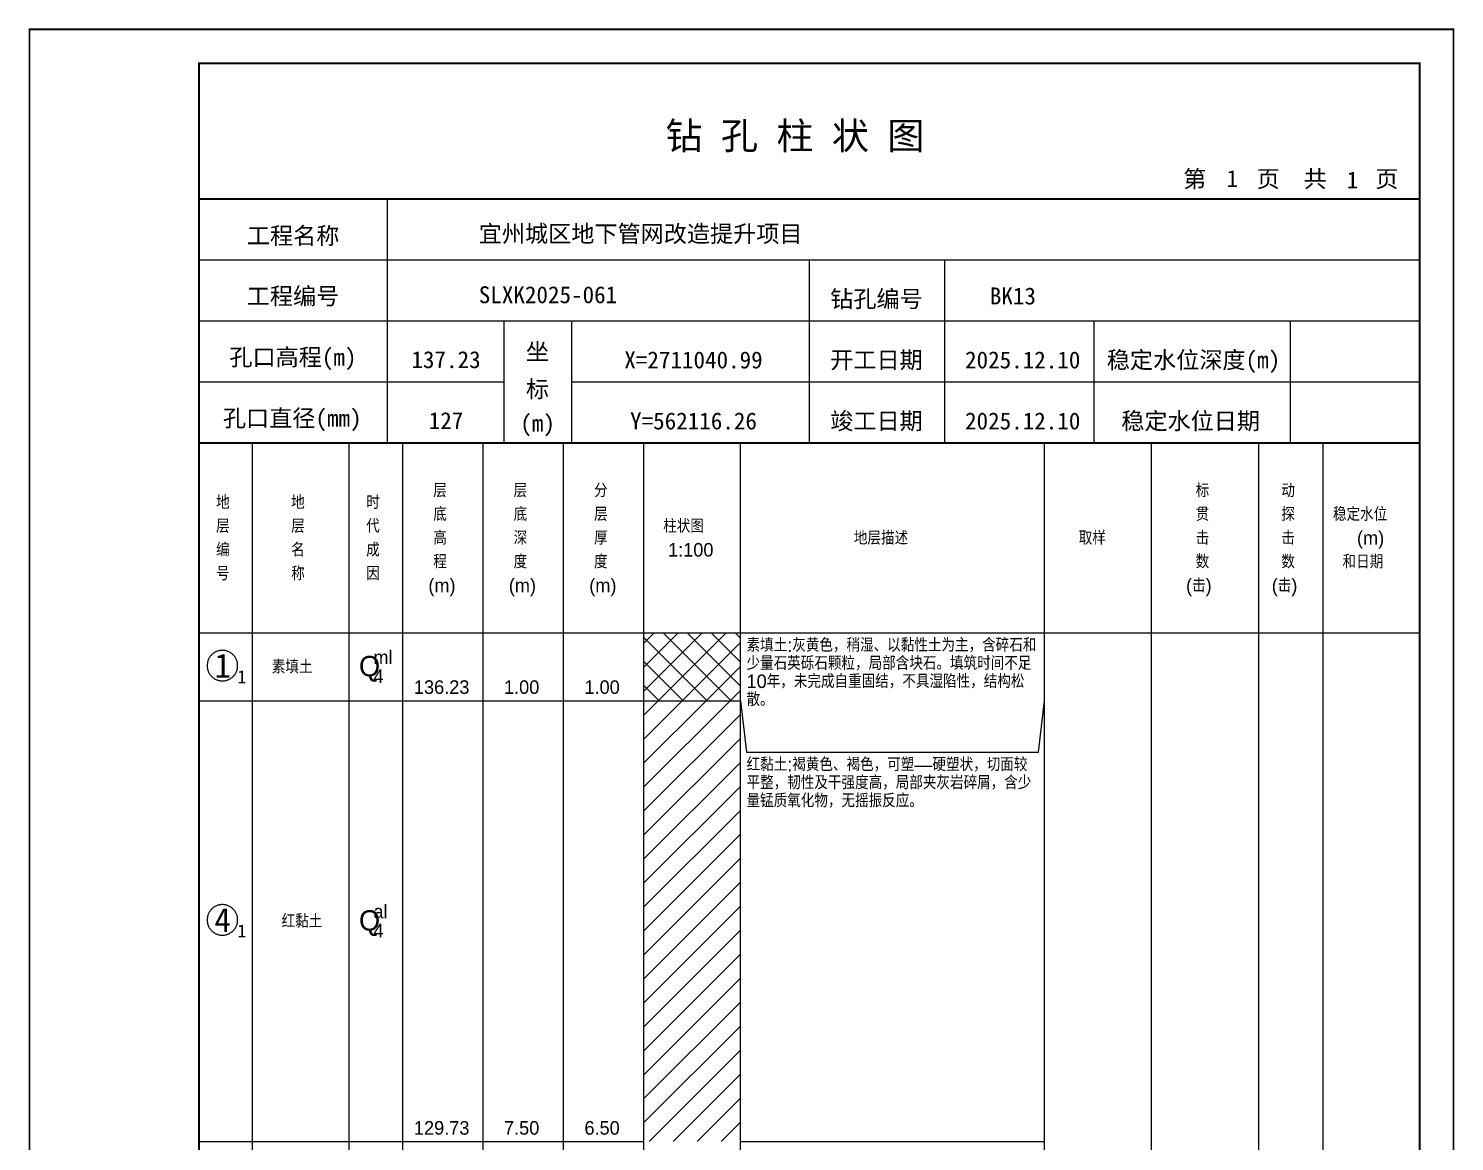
# Model space of a CAD drawing. Header units: millimetres. Extents: x 12489 to 89920, y 4630 to 4927.
# Drawn here: x 15129.3 to 15339.6, y 4762.7 to 4926.8 of the extents above; entities that cross this region are included whole.
import ezdxf
from ezdxf.enums import TextEntityAlignment as Align

# ---------------------------------------------------------------- set-up
doc = ezdxf.new("R2010")
doc.units = ezdxf.units.MM
doc.layers.add('ZZT_TC', color=7, linetype='Continuous')
doc.styles.add('成果图图块', font='', dxfattribs={"height": 2.5})
doc.styles.add('成果图模板', font='')
doc.styles.add('成果图模板标题', font='simhei.ttf')
doc.styles.add('成果图表体', font='Comfont.shx', dxfattribs={"height": 2, "bigfont": 'Hztxt12a.shx'})
doc.styles.get('成果图图块').set_extended_font_data('FangSong_GB2312')
doc.styles.get('成果图模板').set_extended_font_data('FangSong_GB2312')

# ---------------------------------------------------------------- blocks, each defined once
blk = doc.blocks.new('DCBH-1-1-928', base_point=(0.3, -0.11))
at = {"layer": 'ZZT_TC', "color": 7}
blk.add_polyline3d([(-0.19, 2.31, 0), (-0.3, 2.31, 0), (-0.41, 2.3, 0), (-0.52, 2.29, 0), (-0.63, 2.27, 0), (-0.73, 2.24, 0), (-0.84, 2.21, 0), (-0.95, 2.18, 0), (-1.05, 2.14, 0), (-1.15, 2.09, 0), (-1.25, 2.04, 0), (-1.35, 1.99, 0), (-1.44, 1.93, 0), (-1.53, 1.87, 0), (-1.62, 1.8, 0), (-1.7, 1.73, 0), (-1.78, 1.65, 0), (-1.86, 1.57, 0), (-1.93, 1.49, 0), (-2, 1.4, 0), (-2.06, 1.31, 0), (-2.12, 1.22, 0), (-2.17, 1.12, 0), (-2.22, 1.02, 0), (-2.27, 0.92, 0), (-2.31, 0.82, 0), (-2.34, 0.71, 0), (-2.37, 0.61, 0), (-2.4, 0.5, 0), (-2.41, 0.39, 0), (-2.43, 0.28, 0), (-2.44, 0.17, 0), (-2.44, 0.06, 0), (-2.44, -0.05, 0), (-2.43, -0.16, 0), (-2.41, -0.27, 0), (-2.4, -0.38, 0), (-2.37, -0.49, 0), (-2.34, -0.6, 0), (-2.31, -0.7, 0), (-2.27, -0.8, 0), (-2.22, -0.9, 0), (-2.17, -1, 0), (-2.12, -1.1, 0), (-2.06, -1.19, 0), (-2, -1.28, 0), (-1.93, -1.37, 0), (-1.86, -1.45, 0), (-1.78, -1.53, 0), (-1.7, -1.61, 0), (-1.62, -1.68, 0), (-1.53, -1.75, 0), (-1.44, -1.81, 0), (-1.35, -1.87, 0), (-1.25, -1.93, 0), (-1.15, -1.98, 0), (-1.05, -2.02, 0), (-0.95, -2.06, 0), (-0.84, -2.1, 0), (-0.73, -2.13, 0), (-0.63, -2.15, 0), (-0.52, -2.17, 0), (-0.41, -2.18, 0), (-0.3, -2.19, 0), (-0.19, -2.19, 0), (-0.08, -2.19, 0), (0.03, -2.18, 0), (0.14, -2.17, 0), (0.25, -2.15, 0), (0.36, -2.13, 0), (0.47, -2.1, 0), (0.57, -2.06, 0), (0.67, -2.02, 0), (0.77, -1.98, 0), (0.87, -1.93, 0), (0.97, -1.87, 0), (1.06, -1.81, 0), (1.15, -1.75, 0), (1.24, -1.68, 0), (1.32, -1.61, 0), (1.4, -1.53, 0), (1.48, -1.45, 0), (1.55, -1.37, 0), (1.62, -1.28, 0), (1.68, -1.19, 0), (1.74, -1.1, 0), (1.8, -1, 0), (1.85, -0.9, 0), (1.89, -0.8, 0), (1.93, -0.7, 0), (1.97, -0.6, 0), (2, -0.49, 0), (2.02, -0.38, 0), (2.04, -0.27, 0), (2.05, -0.16, 0), (2.06, -0.05, 0), (2.06, 0.06, 0), (2.06, 0.17, 0), (2.05, 0.28, 0), (2.04, 0.39, 0), (2.02, 0.5, 0), (2, 0.61, 0), (1.97, 0.71, 0), (1.93, 0.82, 0), (1.89, 0.92, 0), (1.85, 1.02, 0), (1.8, 1.12, 0), (1.74, 1.22, 0), (1.68, 1.31, 0), (1.62, 1.4, 0), (1.55, 1.49, 0), (1.48, 1.57, 0), (1.4, 1.65, 0), (1.32, 1.73, 0), (1.24, 1.8, 0), (1.15, 1.87, 0), (1.06, 1.93, 0), (0.97, 1.99, 0), (0.87, 2.04, 0), (0.77, 2.09, 0), (0.67, 2.14, 0), (0.57, 2.18, 0), (0.47, 2.21, 0), (0.36, 2.24, 0), (0.25, 2.27, 0), (0.14, 2.29, 0), (0.03, 2.3, 0), (-0.08, 2.31, 0), (-0.19, 2.31, 0)], dxfattribs=at)
at = {"style": '成果图图块'}
blk.add_text('1', height=3.57, dxfattribs=at).set_placement((-0.16, -1.74), align=Align.CENTER)
blk.add_text('1', height=1.91, dxfattribs=at).set_placement((2.03, -2.53))
blk = doc.blocks.new('DCBH-1-1-929', base_point=(0.3, -0.11))
at = {"layer": 'ZZT_TC', "color": 7}
blk.add_polyline3d([(-0.19, 2.31, 0), (-0.3, 2.31, 0), (-0.41, 2.3, 0), (-0.52, 2.29, 0), (-0.63, 2.27, 0), (-0.73, 2.24, 0), (-0.84, 2.21, 0), (-0.95, 2.18, 0), (-1.05, 2.14, 0), (-1.15, 2.09, 0), (-1.25, 2.04, 0), (-1.35, 1.99, 0), (-1.44, 1.93, 0), (-1.53, 1.87, 0), (-1.62, 1.8, 0), (-1.7, 1.73, 0), (-1.78, 1.65, 0), (-1.86, 1.57, 0), (-1.93, 1.49, 0), (-2, 1.4, 0), (-2.06, 1.31, 0), (-2.12, 1.22, 0), (-2.17, 1.12, 0), (-2.22, 1.02, 0), (-2.27, 0.92, 0), (-2.31, 0.82, 0), (-2.34, 0.71, 0), (-2.37, 0.61, 0), (-2.4, 0.5, 0), (-2.41, 0.39, 0), (-2.43, 0.28, 0), (-2.44, 0.17, 0), (-2.44, 0.06, 0), (-2.44, -0.05, 0), (-2.43, -0.16, 0), (-2.41, -0.27, 0), (-2.4, -0.38, 0), (-2.37, -0.49, 0), (-2.34, -0.6, 0), (-2.31, -0.7, 0), (-2.27, -0.8, 0), (-2.22, -0.9, 0), (-2.17, -1, 0), (-2.12, -1.1, 0), (-2.06, -1.19, 0), (-2, -1.28, 0), (-1.93, -1.37, 0), (-1.86, -1.45, 0), (-1.78, -1.53, 0), (-1.7, -1.61, 0), (-1.62, -1.68, 0), (-1.53, -1.75, 0), (-1.44, -1.81, 0), (-1.35, -1.87, 0), (-1.25, -1.93, 0), (-1.15, -1.98, 0), (-1.05, -2.02, 0), (-0.95, -2.06, 0), (-0.84, -2.1, 0), (-0.73, -2.13, 0), (-0.63, -2.15, 0), (-0.52, -2.17, 0), (-0.41, -2.18, 0), (-0.3, -2.19, 0), (-0.19, -2.19, 0), (-0.08, -2.19, 0), (0.03, -2.18, 0), (0.14, -2.17, 0), (0.25, -2.15, 0), (0.36, -2.13, 0), (0.47, -2.1, 0), (0.57, -2.06, 0), (0.67, -2.02, 0), (0.77, -1.98, 0), (0.87, -1.93, 0), (0.97, -1.87, 0), (1.06, -1.81, 0), (1.15, -1.75, 0), (1.24, -1.68, 0), (1.32, -1.61, 0), (1.4, -1.53, 0), (1.48, -1.45, 0), (1.55, -1.37, 0), (1.62, -1.28, 0), (1.68, -1.19, 0), (1.74, -1.1, 0), (1.8, -1, 0), (1.85, -0.9, 0), (1.89, -0.8, 0), (1.93, -0.7, 0), (1.97, -0.6, 0), (2, -0.49, 0), (2.02, -0.38, 0), (2.04, -0.27, 0), (2.05, -0.16, 0), (2.06, -0.05, 0), (2.06, 0.06, 0), (2.06, 0.17, 0), (2.05, 0.28, 0), (2.04, 0.39, 0), (2.02, 0.5, 0), (2, 0.61, 0), (1.97, 0.71, 0), (1.93, 0.82, 0), (1.89, 0.92, 0), (1.85, 1.02, 0), (1.8, 1.12, 0), (1.74, 1.22, 0), (1.68, 1.31, 0), (1.62, 1.4, 0), (1.55, 1.49, 0), (1.48, 1.57, 0), (1.4, 1.65, 0), (1.32, 1.73, 0), (1.24, 1.8, 0), (1.15, 1.87, 0), (1.06, 1.93, 0), (0.97, 1.99, 0), (0.87, 2.04, 0), (0.77, 2.09, 0), (0.67, 2.14, 0), (0.57, 2.18, 0), (0.47, 2.21, 0), (0.36, 2.24, 0), (0.25, 2.27, 0), (0.14, 2.29, 0), (0.03, 2.3, 0), (-0.08, 2.31, 0), (-0.19, 2.31, 0)], dxfattribs=at)
at = {"style": '成果图图块'}
blk.add_text('4', height=3.57, dxfattribs=at).set_placement((-0.16, -1.74), align=Align.CENTER)
blk.add_text('1', height=1.91, dxfattribs=at).set_placement((2.03, -2.53))
blk = doc.blocks.new('钻孔柱状图路桥昇龙制图梁世成校核莫家里.dwg13', base_point=(25, 236))
for p, q in [((52.82, 236), (52.82, 272)), ((25, 263), (205, 263)), ((115, 236), (115, 263)), ((135, 236), (135, 263)), ((25, 254), (205, 254)), ((70, 236), (70, 254)), ((80, 236), (80, 254)), ((157, 236), (157, 254)), ((185.95, 236), (185.95, 254)), ((25, 245), (70, 245)), ((80, 245), (205, 245))]:
    blk.add_line(p, q)
for points, const_width in [([(0, 0), (210, 0), (210, 297), (0, 297)], 0.25), ([(25, 5), (205, 5), (205, 292), (25, 292)], 0.3)]:
    blk.add_lwpolyline(points, close=True, dxfattribs=dict(const_width=const_width))
at = {"const_width": 0.3}
for points in [[(25, 272), (205, 272)], [(25, 236), (205, 236)]]:
    blk.add_lwpolyline(points, dxfattribs=at)
for s, height, style, p in [('钻 孔 柱 状 图', 4, '成果图模板标题', (93.8, 279.31)), ('第', 2.5, '成果图模板', (170.12, 273.7)), ('页', 2.5, '成果图模板', (180.96, 273.7)), ('共', 2.5, '成果图模板', (187.88, 273.7)), ('页', 2.5, '成果图模板', (198.44, 273.7)), ('工程名称', 2.5, '成果图模板', (32.07, 265.32)), ('宜州城区地下管网改造提升项目', 2.5, '成果图模板', (66.26, 265.61)), ('工程编号', 2.5, '成果图模板', (32.05, 256.41)), ('SLXK2025-061', 2.5, '成果图模板', (66.26, 256.61)), ('钻孔编号', 2.5, '成果图模板', (118.08, 256)), ('BK13', 2.5, '成果图模板', (141.61, 256.43)), ('孔口高程(m)', 2.5, '成果图模板', (29.48, 247.41)), ('坐', 2.5, '成果图模板', (73.21, 248.24)), ('开工日期', 2.5, '成果图模板', (118.08, 247)), ('稳定水位深度(m)', 2.5, '成果图模板', (158.86, 247)), ('标', 2.5, '成果图模板', (73.21, 242.7)), ('孔口直径(mm)', 2.5, '成果图模板', (28.54, 238.41)), ('(m) ', 2.5, '成果图模板', (72.38, 237.65)), ('竣工日期', 2.5, '成果图模板', (118.08, 238)), ('稳定水位日期', 2.5, '成果图模板', (160.99, 238))]:
    blk.add_text(s, height=height, dxfattribs=dict(style=style)).set_placement(p)
at = {"style": '成果图模板'}
for s, p in [('1', (177.35, 273.74)), ('1', (195.08, 273.53)), ('137.23', (61.43, 247.04)), ('X=2711040.99', (97.92, 247)), ('2025.12.10', (146.46, 247)), ('127', (61.43, 238.04)), ('Y=562116.26', (97.92, 238)), ('2025.12.10', (146.46, 238))]:
    blk.add_text(s, height=2.5, dxfattribs=at).set_placement(p, align=Align.CENTER)

msp = doc.modelspace()

# ---------------------------------------------------------------- hatches: boundary and pattern name
at = {"linetype": 'Continuous'}
h = msp.add_hatch(dxfattribs=at)
h.set_pattern_fill('GKSTT', scale=0.5, style=0, pattern_type=2)
h.set_pattern_definition([(45, (0, 0), (-1.76776695, 1.76776695), []), (135, (0, 0), (-1.76776695, -1.76776695), [])])
h.paths.add_polyline_path([(15220.06, 4827.71), (15234.29, 4827.71), (15234.29, 4837.71), (15220.06, 4837.71)])
h = msp.add_hatch(dxfattribs=at)
h.set_pattern_fill('GKNXT', scale=0.5, style=0, pattern_type=2)
h.set_pattern_definition([(45, (0, 0), (-1.76776695, 1.76776695), [])])
h.paths.add_polyline_path([(15220.06, 4762.71), (15234.29, 4762.71), (15234.29, 4827.71), (15220.06, 4827.71)])

# ---------------------------------------------------------------- linework, layer by layer
at = {"color": 0}
for p, q in [((15154.45, 4837.71), (15162.35, 4837.71)), ((15154.45, 4827.71), (15154.45, 4837.71)), ((15162.35, 4827.71), (15162.35, 4837.71)), ((15154.45, 4827.71), (15162.35, 4827.71)), ((15154.45, 4827.71), (15162.35, 4827.71)), ((15154.45, 4762.71), (15154.45, 4827.71)), ((15162.35, 4762.71), (15162.35, 4827.71)), ((15154.45, 4762.71), (15162.35, 4762.71))]:
    msp.add_line(p, q, dxfattribs=at)
for points in [[(15154.45, 4865.71), (15162.35, 4865.71)], [(15154.45, 4837.71), (15154.45, 4865.71)], [(15162.35, 4837.71), (15162.35, 4865.71)], [(15162.35, 4865.71), (15176.58, 4865.71)], [(15162.35, 4837.71), (15162.35, 4865.71)], [(15176.58, 4837.71), (15176.58, 4865.71)], [(15176.58, 4865.71), (15184.49, 4865.71)], [(15176.58, 4837.71), (15176.58, 4865.71)], [(15184.49, 4837.71), (15184.49, 4865.71)], [(15184.49, 4865.71), (15196.35, 4865.71)], [(15184.49, 4837.71), (15184.49, 4865.71)], [(15196.35, 4837.71), (15196.35, 4865.71)], [(15196.35, 4865.71), (15208.2, 4865.71)], [(15196.35, 4837.71), (15196.35, 4865.71)], [(15208.2, 4837.71), (15208.2, 4865.71)], [(15208.2, 4865.71), (15220.06, 4865.71)], [(15208.2, 4837.71), (15208.2, 4865.71)], [(15220.06, 4837.71), (15220.06, 4865.71)], [(15220.06, 4865.71), (15234.29, 4865.71)], [(15220.06, 4837.71), (15220.06, 4865.71)], [(15234.29, 4837.71), (15234.29, 4865.71)], [(15234.29, 4865.71), (15279.11, 4865.71)], [(15234.29, 4837.71), (15234.29, 4865.71)], [(15279.11, 4837.71), (15279.11, 4865.71)], [(15279.11, 4865.71), (15294.92, 4865.71)], [(15279.11, 4837.71), (15279.11, 4865.71)], [(15294.92, 4837.71), (15294.92, 4865.71)], [(15294.92, 4865.71), (15310.73, 4865.71)], [(15294.92, 4837.71), (15294.92, 4865.71)], [(15310.73, 4837.71), (15310.73, 4865.71)], [(15310.73, 4865.71), (15320.22, 4865.71)], [(15310.73, 4837.71), (15310.73, 4865.71)], [(15320.22, 4837.71), (15320.22, 4865.71)], [(15320.22, 4865.71), (15334.45, 4865.71)], [(15320.22, 4837.71), (15320.22, 4865.71)], [(15334.45, 4837.71), (15334.45, 4865.71)], [(15154.45, 4837.71), (15162.35, 4837.71)], [(15154.45, 4643.71), (15154.45, 4837.71)], [(15154.45, 4837.71), (15162.35, 4837.71)], [(15162.35, 4643.71), (15162.35, 4837.71)], [(15162.35, 4837.71), (15176.58, 4837.71)], [(15162.35, 4643.71), (15162.35, 4837.71)], [(15162.35, 4837.71), (15176.58, 4837.71)], [(15162.35, 4837.71), (15176.58, 4837.71)], [(15162.35, 4827.71), (15162.35, 4837.71)], [(15176.58, 4643.71), (15176.58, 4837.71)], [(15176.58, 4827.71), (15176.58, 4837.71)], [(15176.58, 4837.71), (15184.49, 4837.71)], [(15176.58, 4643.71), (15176.58, 4837.71)], [(15176.58, 4837.71), (15184.49, 4837.71)], [(15176.58, 4837.71), (15184.49, 4837.71)], [(15176.58, 4827.71), (15176.58, 4837.71)], [(15184.49, 4643.71), (15184.49, 4837.71)], [(15184.49, 4827.71), (15184.49, 4837.71)], [(15184.49, 4837.71), (15196.35, 4837.71)], [(15184.49, 4643.71), (15184.49, 4837.71)], [(15184.49, 4837.71), (15196.35, 4837.71)], [(15184.49, 4837.71), (15196.35, 4837.71)], [(15184.49, 4827.71), (15184.49, 4837.71)], [(15196.35, 4643.71), (15196.35, 4837.71)], [(15196.35, 4827.71), (15196.35, 4837.71)], [(15196.35, 4837.71), (15208.2, 4837.71)], [(15196.35, 4643.71), (15196.35, 4837.71)], [(15196.35, 4837.71), (15208.2, 4837.71)], [(15196.35, 4837.71), (15208.2, 4837.71)], [(15196.35, 4827.71), (15196.35, 4837.71)], [(15208.2, 4643.71), (15208.2, 4837.71)], [(15208.2, 4827.71), (15208.2, 4837.71)], [(15208.2, 4837.71), (15220.06, 4837.71)], [(15208.2, 4643.71), (15208.2, 4837.71)], [(15208.2, 4837.71), (15220.06, 4837.71)], [(15208.2, 4837.71), (15220.06, 4837.71)], [(15208.2, 4827.71), (15208.2, 4837.71)], [(15220.06, 4643.71), (15220.06, 4837.71)], [(15220.06, 4827.71), (15220.06, 4837.71)], [(15220.06, 4837.71), (15234.29, 4837.71)], [(15220.06, 4643.71), (15220.06, 4837.71)], [(15220.06, 4837.71), (15234.29, 4837.71)], [(15234.29, 4643.71), (15234.29, 4837.71)], [(15234.29, 4837.71), (15279.11, 4837.71)], [(15234.29, 4643.71), (15234.29, 4837.71)], [(15234.29, 4837.71), (15279.11, 4837.71)], [(15234.29, 4827.71), (15234.29, 4837.71)], [(15279.11, 4643.71), (15279.11, 4837.71)], [(15279.11, 4827.71), (15279.11, 4837.71)], [(15279.11, 4837.71), (15294.92, 4837.71)], [(15279.11, 4643.71), (15279.11, 4837.71)], [(15279.11, 4837.71), (15294.92, 4837.71)], [(15294.92, 4643.71), (15294.92, 4837.71)], [(15294.92, 4837.71), (15310.73, 4837.71)], [(15294.92, 4643.71), (15294.92, 4837.71)], [(15294.92, 4837.71), (15310.73, 4837.71)], [(15310.73, 4643.71), (15310.73, 4837.71)], [(15310.73, 4837.71), (15320.22, 4837.71)], [(15310.73, 4643.71), (15310.73, 4837.71)], [(15310.73, 4837.71), (15320.22, 4837.71)], [(15320.22, 4643.71), (15320.22, 4837.71)], [(15320.22, 4837.71), (15334.45, 4837.71)], [(15320.22, 4643.71), (15320.22, 4837.71)], [(15320.22, 4837.71), (15334.45, 4837.71)], [(15334.45, 4643.71), (15334.45, 4837.71)], [(15162.35, 4827.71), (15176.58, 4827.71)], [(15162.35, 4827.71), (15176.58, 4827.71)], [(15162.35, 4762.71), (15162.35, 4827.71)], [(15176.58, 4762.71), (15176.58, 4827.71)], [(15176.58, 4827.71), (15184.49, 4827.71)], [(15176.58, 4827.71), (15184.49, 4827.71)], [(15176.58, 4762.71), (15176.58, 4827.71)], [(15184.49, 4762.71), (15184.49, 4827.71)], [(15184.49, 4827.71), (15196.35, 4827.71)], [(15184.49, 4827.71), (15196.35, 4827.71)], [(15184.49, 4762.71), (15184.49, 4827.71)], [(15196.35, 4762.71), (15196.35, 4827.71)], [(15196.35, 4827.71), (15208.2, 4827.71)], [(15196.35, 4827.71), (15208.2, 4827.71)], [(15196.35, 4762.71), (15196.35, 4827.71)], [(15208.2, 4762.71), (15208.2, 4827.71)], [(15208.2, 4827.71), (15220.06, 4827.71)], [(15208.2, 4827.71), (15220.06, 4827.71)], [(15208.2, 4762.71), (15208.2, 4827.71)], [(15220.06, 4762.71), (15220.06, 4827.71)], [(15234.29, 4827.71), (15235.19, 4820.11)], [(15234.29, 4762.71), (15234.29, 4827.71)], [(15278.22, 4820.11), (15279.11, 4827.71)], [(15279.11, 4762.71), (15279.11, 4827.71)], [(15235.19, 4820.11), (15278.22, 4820.11)], [(15162.35, 4762.71), (15176.58, 4762.71)], [(15176.58, 4762.71), (15184.49, 4762.71)], [(15184.49, 4762.71), (15196.35, 4762.71)], [(15196.35, 4762.71), (15208.2, 4762.71)], [(15208.2, 4762.71), (15220.06, 4762.71)], [(15234.29, 4762.71), (15279.11, 4762.71)]]:
    msp.add_lwpolyline(points, dxfattribs=at)
at = {"color": 7, "flags": 128}
msp.add_lwpolyline([(15220.06, 4827.71), (15234.29, 4827.71)], dxfattribs=at)

# ---------------------------------------------------------------- block references
for name, p in [('钻孔柱状图路桥昇龙制图梁世成校核莫家里.dwg13', (15154.45, 4865.71)), ('DCBH-1-1-928', (15158.4, 4832.71)), ('DCBH-1-1-929', (15158.4, 4795.21))]:
    msp.add_blockref(name, p)

# ---------------------------------------------------------------- texts
at = {"color": 0, "style": '成果图表体'}
for s, height, p in [('层', 2, (15189, 4857.71)), ('层', 2, (15200.85, 4857.71)), ('分', 2, (15212.71, 4857.71)), ('标', 2, (15301.41, 4857.71)), ('动', 2, (15314.05, 4857.71)), ('地', 2, (15156.98, 4855.96)), ('地', 2, (15168.05, 4855.96)), ('时', 2, (15179.11, 4855.96)), ('底', 2, (15189, 4854.21)), ('底', 2, (15200.85, 4854.21)), ('层', 2, (15212.71, 4854.21)), ('贯', 2, (15301.41, 4854.21)), ('探', 2, (15314.05, 4854.21)), ('稳定水位', 2, (15321.65, 4854.21)), ('层', 2, (15156.98, 4852.46)), ('层', 2, (15168.05, 4852.46)), ('代', 2, (15179.11, 4852.46)), ('高', 2, (15189, 4850.71)), ('深', 2, (15200.85, 4850.71)), ('厚', 2, (15212.71, 4850.71)), ('柱状图', 2, (15222.91, 4852.46)), ('地层描述', 2, (15251.02, 4850.71)), ('取样', 2, (15284.18, 4850.71)), ('击', 2, (15301.41, 4850.71)), ('击', 2, (15314.05, 4850.71)), ('(m)', 2, (15325.2, 4850.71)), ('编', 2, (15156.98, 4848.96)), ('名', 2, (15168.05, 4848.96)), ('成', 2, (15179.11, 4848.96)), ('1:100', 2, (15223.62, 4848.96)), ('程', 2, (15189, 4847.21)), ('度', 2, (15200.85, 4847.21)), ('度', 2, (15212.71, 4847.21)), ('数', 2, (15301.41, 4847.21)), ('数', 2, (15314.05, 4847.21)), ('和日期', 2, (15323.07, 4847.21)), ('号', 2, (15156.98, 4845.46)), ('称', 2, (15168.05, 4845.46)), ('因', 2, (15179.11, 4845.46)), ('(m)', 2, (15188.28, 4843.71)), ('(m)', 2, (15200.14, 4843.71)), ('(m)', 2, (15212, 4843.71)), ('(击)', 2, (15299.99, 4843.71)), ('(击)', 2, (15312.63, 4843.71)), ('素填土', 2, (15165.2, 4831.71)), ('Q', 3, (15178.05, 4831.31)), ('ml', 2, (15180.18, 4833.11)), ('4', 2, (15180.18, 4830.31)), ('136.23', 2, (15186.15, 4828.71)), ('1.00', 2, (15199.43, 4828.71)), ('1.00', 2, (15211.29, 4828.71)), ('红黏土', 2, (15166.63, 4794.21)), ('Q', 3, (15178.05, 4793.81)), ('al', 2, (15180.18, 4795.61)), ('4', 2, (15180.18, 4792.81)), ('129.73', 2, (15186.15, 4763.71)), ('7.50', 2, (15199.43, 4763.71)), ('6.50', 2, (15211.29, 4763.71))]:
    msp.add_text(s, height=height, dxfattribs=at).set_placement(p)
at = {"color": 0, "char_height": 2, "width": 43.0292, "attachment_point": 1, "line_spacing_factor": 0.8, "style": '成果图表体'}
for s, insert in [('素填土:灰黄色，稍湿、以黏性土为主，含碎石和少量石英砾石颗粒，局部含块石。填筑时间不足10年，未完成自重固结，不具湿陷性，结构松散。', (15235.19, 4836.91)), ('红黏土:褐黄色、褐色，可塑—硬塑状，切面较平整，韧性及干强度高，局部夹灰岩碎屑，含少量锰质氧化物，无摇振反应。', (15235.19, 4819.31))]:
    msp.add_mtext(s, dxfattribs=dict(at, insert=insert))

doc.saveas('drawing.dxf')
